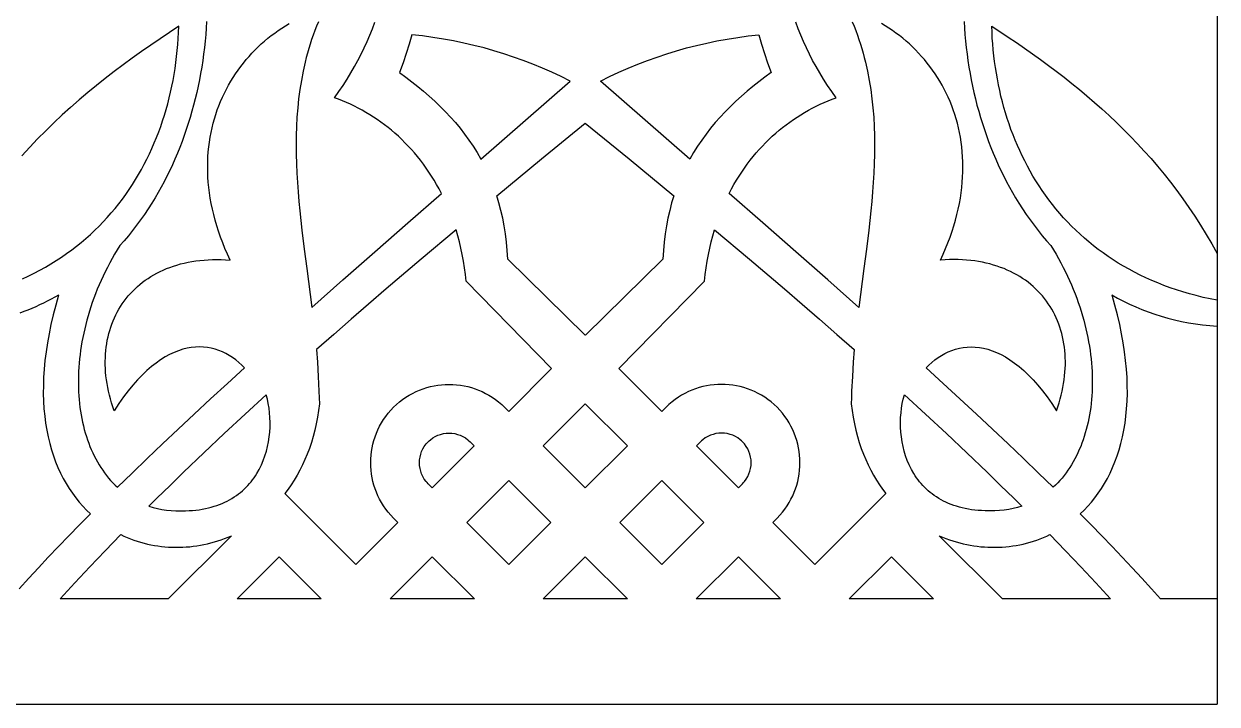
# Model space of a CAD drawing. Extents: x -53 to 63, y 97 to 137.
# Drawn here: x 32.19 to 63.41, y 96.79 to 114.6 of the extents above; entities that cross this region are included whole.
import ezdxf

# ---------------------------------------------------------------- set-up
doc = ezdxf.new("R2010")
doc.units = 0
doc.header["$MEASUREMENT"] = 0
doc.layers.get('0').update_dxf_attribs({"linetype": 'CONTINUOUS'})
doc.layers.add('LAYER_1', color=18, linetype='CONTINUOUS')

msp = doc.modelspace()

# ---------------------------------------------------------------- linework, layer by layer
msp.add_line((63.41, 136.793), (63.41, 96.793))
at = {"layer": 'LAYER_1'}
for points in [[(36.973, 114.658), (36.963, 114.486), (36.95, 114.315), (36.935, 114.144), (36.917, 113.973), (36.896, 113.803), (36.872, 113.634), (36.846, 113.465), (36.817, 113.297), (36.786, 113.13), (36.752, 112.964), (36.716, 112.799), (36.676, 112.634), (36.635, 112.471), (36.59, 112.309), (36.544, 112.148), (36.494, 111.988), (36.442, 111.829), (36.388, 111.672), (36.331, 111.516), (36.271, 111.361), (36.209, 111.208), (36.145, 111.056), (36.078, 110.906), (36.009, 110.758), (35.937, 110.611), (35.862, 110.466), (35.786, 110.323), (35.706, 110.182), (35.625, 110.043), (35.541, 109.905), (35.549, 109.914), (35.539, 109.901), (35.444, 109.753), (35.346, 109.608), (35.245, 109.465), (35.142, 109.325), (35.036, 109.187), (34.927, 109.053), (34.815, 108.921), (34.7, 108.792), (34.631, 108.679), (34.564, 108.566), (34.5, 108.452), (34.438, 108.338), (34.378, 108.224), (34.321, 108.109), (34.266, 107.995), (34.213, 107.88), (34.163, 107.765), (34.115, 107.649), (34.069, 107.534), (34.026, 107.419), (33.984, 107.304), (33.945, 107.189), (33.909, 107.074), (33.874, 106.959), (33.842, 106.844), (33.812, 106.73), (33.784, 106.616), (33.759, 106.502), (33.735, 106.389), (33.714, 106.276), (33.695, 106.163), (33.678, 106.051), (33.663, 105.94), (33.651, 105.829), (33.64, 105.719), (33.632, 105.609), (33.625, 105.5), (33.621, 105.392), (33.619, 105.285), (33.619, 105.178), (33.621, 105.073), (33.625, 104.968), (33.631, 104.864), (33.639, 104.762), (33.649, 104.66), (33.661, 104.559), (33.675, 104.46), (33.691, 104.362), (33.709, 104.265), (33.729, 104.169), (33.751, 104.075), (33.774, 103.982), (33.8, 103.89), (33.828, 103.8), (33.857, 103.711), (33.889, 103.624), (33.922, 103.538), (33.957, 103.454), (33.994, 103.372), (34.033, 103.291), (34.074, 103.212), (34.116, 103.134), (34.161, 103.059), (34.207, 102.985), (34.255, 102.914), (34.304, 102.844), (34.356, 102.776), (34.409, 102.711), (34.464, 102.647), (34.52, 102.585), (34.579, 102.526), (34.639, 102.469), (35.023, 102.842), (35.415, 103.22), (35.818, 103.603), (36.229, 103.99), (36.65, 104.383), (37.08, 104.781), (37.519, 105.184), (37.967, 105.593), (37.893, 105.668), (37.815, 105.738), (37.735, 105.804), (37.652, 105.864), (37.566, 105.919), (37.477, 105.969), (37.386, 106.013), (37.292, 106.051), (37.195, 106.083), (37.097, 106.108), (36.996, 106.127), (36.893, 106.138), (36.788, 106.142), (36.681, 106.138), (36.573, 106.127), (36.462, 106.107), (36.351, 106.079), (36.237, 106.042), (36.123, 105.997), (36.007, 105.942), (35.89, 105.878), (35.772, 105.804), (35.653, 105.72), (35.533, 105.626), (35.412, 105.521), (35.291, 105.406), (35.169, 105.279), (35.047, 105.142), (34.924, 104.993), (34.802, 104.832), (34.679, 104.659), (34.556, 104.473), (34.52, 104.576), (34.488, 104.679), (34.458, 104.781), (34.432, 104.883), (34.408, 104.984), (34.387, 105.084), (34.369, 105.184), (34.354, 105.283), (34.342, 105.381), (34.333, 105.479), (34.327, 105.576), (34.323, 105.671), (34.323, 105.766), (34.325, 105.86), (34.329, 105.954), (34.337, 106.046), (34.347, 106.136), (34.36, 106.226), (34.376, 106.315), (34.395, 106.402), (34.416, 106.489), (34.439, 106.573), (34.466, 106.657), (34.495, 106.739), (34.526, 106.82), (34.561, 106.899), (34.597, 106.977), (34.637, 107.054), (34.678, 107.128), (34.723, 107.201), (34.769, 107.273), (34.819, 107.342), (34.87, 107.41), (34.924, 107.477), (34.981, 107.541), (35.04, 107.603), (35.101, 107.664), (35.165, 107.722), (35.231, 107.779), (35.299, 107.833), (35.37, 107.886), (35.443, 107.936), (35.518, 107.984), (35.595, 108.03), (35.675, 108.073), (35.757, 108.115), (35.841, 108.154), (35.927, 108.19), (36.016, 108.224), (36.107, 108.256), (36.199, 108.285), (36.294, 108.312), (36.391, 108.336), (36.49, 108.357), (36.591, 108.376), (36.694, 108.391), (36.799, 108.405), (36.907, 108.415), (37.016, 108.422), (37.127, 108.427), (37.24, 108.428), (37.355, 108.427), (37.472, 108.423), (37.59, 108.415), (37.521, 108.567), (37.455, 108.719), (37.395, 108.869), (37.339, 109.018), (37.288, 109.167), (37.241, 109.314), (37.198, 109.46), (37.16, 109.605), (37.126, 109.749), (37.097, 109.892), (37.071, 110.034), (37.05, 110.174), (37.032, 110.313), (37.019, 110.451), (37.01, 110.587), (37.004, 110.723), (37.002, 110.856), (37.004, 110.989), (37.01, 111.12), (37.019, 111.249), (37.032, 111.377), (37.048, 111.503), (37.068, 111.628), (37.091, 111.751), (37.117, 111.873), (37.147, 111.993), (37.179, 112.111), (37.215, 112.228), (37.254, 112.342), (37.296, 112.455), (37.341, 112.566), (37.389, 112.676), (37.439, 112.783), (37.492, 112.888), (37.548, 112.992), (37.607, 113.093), (37.668, 113.193), (37.731, 113.29), (37.797, 113.385), (37.866, 113.479), (37.936, 113.57), (38.009, 113.659), (38.084, 113.745), (38.161, 113.83), (38.24, 113.912), (38.322, 113.992), (38.405, 114.07), (38.49, 114.145), (38.577, 114.218), (38.665, 114.288), (38.755, 114.356), (38.847, 114.422), (38.941, 114.485), (39.036, 114.545), (39.132, 114.603)], [(39.897, 114.653), (39.85, 114.536), (39.805, 114.419), (39.762, 114.301), (39.722, 114.184), (39.684, 114.066), (39.648, 113.948), (39.614, 113.83), (39.582, 113.712), (39.552, 113.593), (39.499, 113.356), (39.453, 113.117), (39.414, 112.878), (39.382, 112.638), (39.357, 112.397), (39.338, 112.156), (39.325, 111.913), (39.317, 111.67), (39.314, 111.427), (39.317, 111.182), (39.324, 110.937), (39.335, 110.691), (39.349, 110.444), (39.367, 110.197), (39.389, 109.948), (39.412, 109.7), (39.467, 109.2), (39.528, 108.697), (39.594, 108.192), (39.725, 107.173), (40.538, 107.895), (41.375, 108.633), (42.234, 109.387), (43.117, 110.158), (43.056, 110.275), (42.992, 110.39), (42.926, 110.502), (42.859, 110.611), (42.789, 110.719), (42.717, 110.823), (42.644, 110.925), (42.568, 111.025), (42.491, 111.122), (42.412, 111.217), (42.331, 111.309), (42.248, 111.399), (42.164, 111.486), (42.078, 111.571), (41.99, 111.653), (41.902, 111.733), (41.811, 111.81), (41.72, 111.884), (41.627, 111.956), (41.532, 112.026), (41.437, 112.093), (41.34, 112.157), (41.242, 112.219), (41.143, 112.279), (41.043, 112.335), (40.942, 112.39), (40.841, 112.441), (40.738, 112.49), (40.634, 112.537), (40.53, 112.581), (40.425, 112.622), (40.319, 112.661), (40.434, 112.823), (40.544, 112.985), (40.649, 113.148), (40.749, 113.312), (40.844, 113.476), (40.934, 113.641), (41.019, 113.806), (41.099, 113.972), (41.174, 114.138), (41.245, 114.304), (41.31, 114.47), (41.371, 114.637)], [(53.865, 114.653), (53.912, 114.536), (53.957, 114.419), (54, 114.301), (54.04, 114.184), (54.079, 114.066), (54.115, 113.948), (54.148, 113.83), (54.18, 113.712), (54.21, 113.593), (54.264, 113.356), (54.31, 113.117), (54.348, 112.878), (54.38, 112.638), (54.406, 112.397), (54.425, 112.156), (54.438, 111.913), (54.446, 111.67), (54.448, 111.427), (54.446, 111.182), (54.439, 110.937), (54.428, 110.691), (54.413, 110.444), (54.395, 110.197), (54.374, 109.948), (54.35, 109.7), (54.295, 109.2), (54.234, 108.697), (54.169, 108.192), (54.038, 107.173), (53.224, 107.895), (52.388, 108.633), (51.528, 109.387), (50.645, 110.158), (50.707, 110.275), (50.77, 110.39), (50.836, 110.502), (50.903, 110.611), (50.973, 110.719), (51.045, 110.823), (51.119, 110.925), (51.194, 111.025), (51.272, 111.122), (51.351, 111.217), (51.432, 111.309), (51.514, 111.399), (51.599, 111.486), (51.684, 111.571), (51.772, 111.653), (51.861, 111.733), (51.951, 111.81), (52.043, 111.884), (52.136, 111.956), (52.23, 112.026), (52.326, 112.093), (52.422, 112.157), (52.52, 112.219), (52.619, 112.279), (52.719, 112.335), (52.82, 112.39), (52.922, 112.441), (53.025, 112.49), (53.128, 112.537), (53.232, 112.581), (53.338, 112.622), (53.443, 112.661), (53.328, 112.823), (53.218, 112.985), (53.113, 113.148), (53.013, 113.312), (52.918, 113.476), (52.828, 113.641), (52.744, 113.806), (52.664, 113.972), (52.588, 114.138), (52.518, 114.304), (52.453, 114.47), (52.392, 114.637)], [(56.789, 114.658), (56.799, 114.486), (56.812, 114.315), (56.828, 114.144), (56.846, 113.973), (56.867, 113.803), (56.89, 113.634), (56.916, 113.465), (56.945, 113.297), (56.976, 113.13), (57.01, 112.964), (57.047, 112.799), (57.086, 112.634), (57.128, 112.471), (57.172, 112.309), (57.219, 112.148), (57.268, 111.988), (57.32, 111.829), (57.375, 111.672), (57.432, 111.516), (57.491, 111.361), (57.553, 111.208), (57.618, 111.056), (57.684, 110.906), (57.754, 110.758), (57.826, 110.611), (57.9, 110.466), (57.977, 110.323), (58.056, 110.182), (58.137, 110.043), (58.221, 109.905), (58.214, 109.914), (58.224, 109.901), (58.319, 109.753), (58.416, 109.608), (58.517, 109.465), (58.621, 109.325), (58.727, 109.187), (58.836, 109.053), (58.948, 108.921), (59.062, 108.792), (59.132, 108.679), (59.198, 108.566), (59.263, 108.452), (59.325, 108.338), (59.385, 108.224), (59.442, 108.109), (59.497, 107.995), (59.549, 107.88), (59.6, 107.765), (59.648, 107.649), (59.694, 107.534), (59.737, 107.419), (59.778, 107.304), (59.817, 107.189), (59.854, 107.074), (59.888, 106.959), (59.921, 106.844), (59.951, 106.73), (59.978, 106.616), (60.004, 106.502), (60.027, 106.389), (60.049, 106.276), (60.068, 106.163), (60.085, 106.051), (60.099, 105.94), (60.112, 105.829), (60.122, 105.719), (60.131, 105.609), (60.137, 105.5), (60.141, 105.392), (60.144, 105.285), (60.144, 105.178), (60.142, 105.073), (60.138, 104.968), (60.132, 104.864), (60.124, 104.762), (60.114, 104.66), (60.102, 104.559), (60.088, 104.46), (60.072, 104.362), (60.054, 104.265), (60.034, 104.169), (60.012, 104.075), (59.988, 103.982), (59.962, 103.89), (59.935, 103.8), (59.905, 103.711), (59.874, 103.624), (59.84, 103.538), (59.805, 103.454), (59.768, 103.372), (59.729, 103.291), (59.689, 103.212), (59.646, 103.134), (59.602, 103.059), (59.556, 102.985), (59.508, 102.914), (59.458, 102.844), (59.407, 102.776), (59.354, 102.711), (59.299, 102.647), (59.242, 102.585), (59.184, 102.526), (59.124, 102.469), (58.74, 102.842), (58.347, 103.22), (57.945, 103.603), (57.534, 103.99), (57.113, 104.383), (56.683, 104.781), (56.244, 105.184), (55.796, 105.593), (55.87, 105.668), (55.947, 105.738), (56.028, 105.804), (56.111, 105.864), (56.197, 105.919), (56.286, 105.969), (56.377, 106.013), (56.471, 106.051), (56.567, 106.083), (56.666, 106.108), (56.767, 106.127), (56.87, 106.138), (56.975, 106.142), (57.081, 106.138), (57.19, 106.127), (57.3, 106.107), (57.412, 106.079), (57.525, 106.042), (57.64, 105.997), (57.756, 105.942), (57.873, 105.878), (57.991, 105.804), (58.11, 105.72), (58.23, 105.626), (58.351, 105.521), (58.472, 105.406), (58.594, 105.279), (58.716, 105.142), (58.838, 104.993), (58.961, 104.832), (59.084, 104.659), (59.207, 104.473), (59.242, 104.576), (59.275, 104.679), (59.304, 104.781), (59.331, 104.883), (59.355, 104.984), (59.375, 105.084), (59.393, 105.184), (59.408, 105.283), (59.42, 105.381), (59.429, 105.479), (59.436, 105.576), (59.439, 105.671), (59.44, 105.766), (59.438, 105.86), (59.433, 105.954), (59.426, 106.046), (59.415, 106.136), (59.402, 106.226), (59.386, 106.315), (59.368, 106.402), (59.347, 106.489), (59.323, 106.573), (59.297, 106.657), (59.268, 106.739), (59.236, 106.82), (59.202, 106.899), (59.165, 106.977), (59.126, 107.054), (59.084, 107.128), (59.04, 107.201), (58.993, 107.273), (58.944, 107.342), (58.892, 107.41), (58.838, 107.477), (58.782, 107.541), (58.723, 107.603), (58.661, 107.664), (58.598, 107.722), (58.532, 107.779), (58.463, 107.833), (58.393, 107.886), (58.32, 107.936), (58.245, 107.984), (58.167, 108.03), (58.087, 108.073), (58.006, 108.115), (57.921, 108.154), (57.835, 108.19), (57.747, 108.224), (57.656, 108.256), (57.563, 108.285), (57.468, 108.312), (57.372, 108.336), (57.273, 108.357), (57.171, 108.376), (57.068, 108.391), (56.963, 108.405), (56.856, 108.415), (56.747, 108.422), (56.636, 108.427), (56.523, 108.428), (56.408, 108.427), (56.291, 108.423), (56.172, 108.415), (56.242, 108.567), (56.307, 108.719), (56.368, 108.869), (56.424, 109.018), (56.475, 109.167), (56.522, 109.314), (56.565, 109.46), (56.603, 109.605), (56.637, 109.749), (56.666, 109.892), (56.692, 110.034), (56.713, 110.174), (56.73, 110.313), (56.744, 110.451), (56.753, 110.587), (56.759, 110.723), (56.76, 110.856), (56.758, 110.989), (56.753, 111.12), (56.744, 111.249), (56.731, 111.377), (56.715, 111.503), (56.695, 111.628), (56.672, 111.751), (56.646, 111.873), (56.616, 111.993), (56.583, 112.111), (56.547, 112.228), (56.508, 112.342), (56.467, 112.455), (56.422, 112.566), (56.374, 112.676), (56.324, 112.783), (56.27, 112.888), (56.215, 112.992), (56.156, 113.093), (56.095, 113.193), (56.031, 113.29), (55.965, 113.385), (55.897, 113.479), (55.826, 113.57), (55.754, 113.659), (55.679, 113.745), (55.601, 113.83), (55.522, 113.912), (55.441, 113.992), (55.358, 114.07), (55.273, 114.145), (55.186, 114.218), (55.097, 114.288), (55.007, 114.356), (54.915, 114.422), (54.822, 114.485), (54.727, 114.545), (54.63, 114.603)], [(32.154, 107.922), (32.31, 107.994), (32.463, 108.07), (32.613, 108.149), (32.759, 108.23), (32.902, 108.315), (33.042, 108.402), (33.179, 108.492), (33.313, 108.584), (33.444, 108.679), (33.571, 108.777), (33.695, 108.878), (33.817, 108.98), (33.935, 109.086), (34.05, 109.193), (34.162, 109.303), (34.271, 109.416), (34.376, 109.53), (34.479, 109.647), (34.579, 109.766), (34.676, 109.887), (34.77, 110.009), (34.86, 110.134), (34.948, 110.261), (35.033, 110.39), (35.115, 110.52), (35.194, 110.652), (35.27, 110.786), (35.343, 110.922), (35.413, 111.059), (35.48, 111.198), (35.545, 111.338), (35.606, 111.479), (35.665, 111.622), (35.72, 111.767), (35.773, 111.912), (35.823, 112.059), (35.87, 112.207), (35.915, 112.356), (35.956, 112.507), (35.995, 112.658), (36.031, 112.81), (36.065, 112.963), (36.095, 113.117), (36.123, 113.272), (36.148, 113.428), (36.17, 113.584), (36.19, 113.741), (36.207, 113.898), (36.221, 114.056), (36.232, 114.215), (36.241, 114.374), (36.247, 114.533), (36, 114.371), (35.755, 114.207), (35.511, 114.041), (35.269, 113.872), (35.029, 113.701), (34.791, 113.527), (34.555, 113.349), (34.322, 113.169), (34.091, 112.985), (33.863, 112.797), (33.637, 112.606), (33.414, 112.41), (33.194, 112.211), (32.977, 112.006), (32.764, 111.797), (32.553, 111.583), (32.346, 111.365), (32.143, 111.14)], [(32.094, 107.036), (32.2, 107.075), (32.305, 107.116), (32.409, 107.158), (32.512, 107.202), (32.614, 107.248), (32.715, 107.296), (32.815, 107.345), (32.913, 107.396), (33.108, 107.503), (33.1, 107.495), (33.026, 107.235), (32.96, 106.979), (32.902, 106.729), (32.851, 106.485), (32.809, 106.245), (32.773, 106.011), (32.745, 105.782), (32.724, 105.559), (32.71, 105.341), (32.703, 105.128), (32.702, 104.92), (32.708, 104.718), (32.72, 104.521), (32.738, 104.329), (32.762, 104.142), (32.792, 103.961), (32.828, 103.785), (32.869, 103.614), (32.916, 103.448), (32.968, 103.288), (33.024, 103.133), (33.086, 102.983), (33.152, 102.838), (33.223, 102.699), (33.299, 102.564), (33.378, 102.436), (33.462, 102.312), (33.549, 102.193), (33.64, 102.08), (33.735, 101.972), (33.834, 101.869), (33.935, 101.771), (33.65, 101.483), (33.371, 101.198), (33.099, 100.916), (32.832, 100.637), (32.572, 100.36), (32.319, 100.086), (32.071, 99.814)], [(-53.042, 96.793), (-31.258, 96.793), (63.41, 96.793)]]:
    msp.add_lwpolyline(points, dxfattribs=at)
for points in [[(44.147, 111.057), (46.487, 113.093), (46.246, 113.214), (46.003, 113.328), (45.757, 113.437), (45.508, 113.54), (45.258, 113.637), (45.005, 113.728), (44.749, 113.813), (44.492, 113.892), (44.231, 113.965), (43.969, 114.032), (43.704, 114.093), (43.437, 114.148), (43.167, 114.198), (42.895, 114.241), (42.621, 114.279), (42.344, 114.31), (42.275, 114.065), (42.198, 113.819), (42.113, 113.572), (42.021, 113.324), (42.184, 113.205), (42.343, 113.083), (42.498, 112.96), (42.651, 112.833), (42.799, 112.704), (42.944, 112.572), (43.085, 112.436), (43.221, 112.298), (43.354, 112.156), (43.482, 112.011), (43.605, 111.862), (43.723, 111.709), (43.837, 111.552), (43.946, 111.391), (44.049, 111.227)], [(49.616, 111.057), (47.275, 113.093), (47.516, 113.214), (47.76, 113.328), (48.006, 113.437), (48.254, 113.54), (48.505, 113.637), (48.758, 113.728), (49.013, 113.813), (49.271, 113.892), (49.531, 113.965), (49.793, 114.032), (50.058, 114.093), (50.325, 114.148), (50.595, 114.198), (50.867, 114.241), (51.141, 114.279), (51.418, 114.31), (51.488, 114.065), (51.565, 113.819), (51.649, 113.572), (51.741, 113.324), (51.579, 113.205), (51.42, 113.083), (51.264, 112.96), (51.112, 112.833), (50.963, 112.704), (50.819, 112.572), (50.678, 112.436), (50.541, 112.298), (50.409, 112.156), (50.281, 112.011), (50.158, 111.862), (50.039, 111.709), (49.926, 111.552), (49.817, 111.391), (49.714, 111.227)], [(63.41, 108.589), (63.41, 107.361), (63.225, 107.398), (63.043, 107.439), (62.865, 107.483), (62.689, 107.531), (62.517, 107.581), (62.348, 107.635), (62.181, 107.692), (62.018, 107.752), (61.858, 107.815), (61.702, 107.881), (61.548, 107.95), (61.397, 108.022), (61.249, 108.096), (61.105, 108.174), (60.963, 108.254), (60.824, 108.337), (60.689, 108.422), (60.556, 108.51), (60.426, 108.601), (60.3, 108.694), (60.176, 108.79), (60.055, 108.888), (59.938, 108.988), (59.823, 109.091), (59.711, 109.196), (59.602, 109.303), (59.496, 109.412), (59.392, 109.524), (59.292, 109.637), (59.194, 109.753), (59.1, 109.87), (59.008, 109.989), (58.919, 110.111), (58.833, 110.234), (58.75, 110.359), (58.669, 110.485), (58.592, 110.613), (58.517, 110.743), (58.445, 110.875), (58.375, 111.008), (58.309, 111.142), (58.245, 111.278), (58.184, 111.415), (58.125, 111.554), (58.07, 111.694), (58.017, 111.835), (57.967, 111.977), (57.919, 112.121), (57.874, 112.266), (57.832, 112.411), (57.792, 112.558), (57.755, 112.705), (57.721, 112.854), (57.689, 113.003), (57.66, 113.154), (57.634, 113.304), (57.61, 113.456), (57.589, 113.608), (57.57, 113.761), (57.554, 113.915), (57.54, 114.069), (57.529, 114.223), (57.521, 114.378), (57.515, 114.533), (57.945, 114.249), (58.158, 114.105), (58.369, 113.959), (58.58, 113.811), (58.788, 113.661), (58.996, 113.508), (59.201, 113.354), (59.405, 113.197), (59.607, 113.037), (59.807, 112.874), (60.004, 112.709), (60.2, 112.541), (60.394, 112.369), (60.585, 112.194), (60.774, 112.016), (60.961, 111.835), (61.145, 111.649), (61.327, 111.46), (61.505, 111.267), (61.681, 111.069), (61.854, 110.868), (62.025, 110.662), (62.192, 110.451), (62.356, 110.236), (62.517, 110.016), (62.674, 109.791), (62.829, 109.562), (62.979, 109.326), (63.127, 109.086), (63.27, 108.84)], [(46.881, 106.455), (46.873, 106.447), (44.853, 108.438), (44.84, 108.664), (44.82, 108.885), (44.793, 109.1), (44.76, 109.31), (44.72, 109.514), (44.674, 109.713), (44.622, 109.908), (44.565, 110.097), (45.733, 111.062), (46.881, 112.001), (48.029, 111.062), (49.198, 110.097), (49.14, 109.908), (49.088, 109.713), (49.042, 109.514), (49.003, 109.31), (48.969, 109.1), (48.943, 108.885), (48.923, 108.664), (48.909, 108.438), (46.89, 106.447)], [(43.499, 109.209), (42.585, 108.438), (41.669, 107.658), (41.213, 107.264), (40.757, 106.868), (40.302, 106.471), (39.85, 106.071), (39.873, 105.745), (39.896, 105.364), (39.914, 104.982), (39.92, 104.808), (39.924, 104.654), (39.901, 104.475), (39.873, 104.299), (39.841, 104.128), (39.803, 103.961), (39.761, 103.799), (39.714, 103.641), (39.662, 103.487), (39.606, 103.338), (39.547, 103.193), (39.483, 103.052), (39.415, 102.916), (39.343, 102.785), (39.268, 102.658), (39.189, 102.535), (39.106, 102.416), (39.021, 102.302), (40.874, 100.449), (41.976, 101.549), (41.865, 101.66), (41.793, 101.736), (41.725, 101.815), (41.662, 101.897), (41.604, 101.981), (41.55, 102.067), (41.501, 102.156), (41.456, 102.246), (41.417, 102.338), (41.382, 102.431), (41.351, 102.526), (41.326, 102.622), (41.305, 102.718), (41.288, 102.816), (41.276, 102.914), (41.269, 103.012), (41.267, 103.111), (41.269, 103.21), (41.276, 103.308), (41.288, 103.406), (41.305, 103.504), (41.326, 103.6), (41.351, 103.696), (41.382, 103.791), (41.417, 103.884), (41.456, 103.976), (41.501, 104.067), (41.55, 104.155), (41.604, 104.241), (41.662, 104.325), (41.725, 104.407), (41.793, 104.486), (41.865, 104.563), (41.942, 104.635), (42.021, 104.703), (42.103, 104.766), (42.187, 104.825), (42.273, 104.878), (42.362, 104.927), (42.452, 104.972), (42.544, 105.012), (42.637, 105.047), (42.732, 105.077), (42.828, 105.103), (42.925, 105.124), (43.022, 105.14), (43.12, 105.152), (43.219, 105.159), (43.317, 105.161), (43.416, 105.159), (43.514, 105.152), (43.612, 105.14), (43.71, 105.124), (43.807, 105.103), (43.903, 105.077), (43.997, 105.047), (44.091, 105.012), (44.183, 104.972), (44.273, 104.927), (44.361, 104.878), (44.448, 104.825), (44.532, 104.766), (44.614, 104.703), (44.693, 104.635), (44.769, 104.563), (44.879, 104.453), (46, 105.575), (43.767, 107.859), (43.747, 108.038), (43.723, 108.215), (43.695, 108.389), (43.663, 108.559), (43.627, 108.726), (43.588, 108.891), (43.545, 109.051)], [(50.264, 109.209), (51.178, 108.438), (52.093, 107.658), (52.55, 107.264), (53.006, 106.868), (53.46, 106.471), (53.913, 106.071), (53.89, 105.745), (53.867, 105.364), (53.848, 104.982), (53.842, 104.808), (53.838, 104.654), (53.861, 104.475), (53.889, 104.299), (53.922, 104.128), (53.96, 103.961), (54.002, 103.799), (54.049, 103.641), (54.1, 103.487), (54.156, 103.338), (54.216, 103.193), (54.28, 103.052), (54.348, 102.916), (54.42, 102.785), (54.495, 102.658), (54.574, 102.535), (54.656, 102.416), (54.742, 102.302), (52.889, 100.449), (51.786, 101.549), (51.897, 101.66), (51.969, 101.736), (52.037, 101.815), (52.1, 101.897), (52.159, 101.981), (52.212, 102.067), (52.262, 102.156), (52.306, 102.246), (52.346, 102.338), (52.381, 102.431), (52.411, 102.526), (52.437, 102.622), (52.458, 102.718), (52.474, 102.816), (52.486, 102.914), (52.493, 103.012), (52.495, 103.111), (52.493, 103.21), (52.486, 103.308), (52.474, 103.406), (52.458, 103.504), (52.437, 103.6), (52.411, 103.696), (52.381, 103.791), (52.346, 103.884), (52.306, 103.976), (52.262, 104.067), (52.212, 104.155), (52.159, 104.241), (52.1, 104.325), (52.037, 104.407), (51.969, 104.486), (51.897, 104.563), (51.821, 104.635), (51.742, 104.703), (51.66, 104.766), (51.576, 104.825), (51.489, 104.878), (51.401, 104.927), (51.311, 104.972), (51.219, 105.012), (51.125, 105.047), (51.031, 105.077), (50.935, 105.103), (50.838, 105.124), (50.74, 105.14), (50.642, 105.152), (50.544, 105.159), (50.445, 105.161), (50.347, 105.159), (50.248, 105.152), (50.15, 105.14), (50.053, 105.124), (49.956, 105.103), (49.86, 105.077), (49.765, 105.047), (49.672, 105.012), (49.58, 104.972), (49.489, 104.927), (49.401, 104.878), (49.315, 104.825), (49.231, 104.766), (49.149, 104.703), (49.07, 104.635), (48.993, 104.563), (48.884, 104.453), (47.762, 105.575), (49.995, 107.859), (50.016, 108.038), (50.04, 108.215), (50.068, 108.389), (50.1, 108.559), (50.135, 108.726), (50.175, 108.891), (50.218, 109.051)], [(63.41, 106.686), (63.41, 99.546), (61.932, 99.546), (61.691, 99.814), (61.444, 100.086), (61.19, 100.36), (60.93, 100.637), (60.664, 100.916), (60.391, 101.198), (60.113, 101.483), (59.828, 101.771), (59.929, 101.869), (60.027, 101.972), (60.122, 102.08), (60.213, 102.193), (60.301, 102.312), (60.385, 102.436), (60.464, 102.564), (60.539, 102.699), (60.61, 102.838), (60.677, 102.983), (60.738, 103.133), (60.795, 103.288), (60.847, 103.448), (60.893, 103.614), (60.934, 103.785), (60.97, 103.961), (61, 104.142), (61.024, 104.329), (61.043, 104.521), (61.055, 104.718), (61.061, 104.92), (61.06, 105.128), (61.053, 105.341), (61.038, 105.559), (61.017, 105.782), (60.989, 106.011), (60.954, 106.245), (60.911, 106.485), (60.861, 106.729), (60.802, 106.979), (60.736, 107.235), (60.662, 107.495), (60.655, 107.503), (60.807, 107.418), (60.962, 107.337), (61.12, 107.261), (61.281, 107.189), (61.444, 107.121), (61.609, 107.058), (61.778, 106.999), (61.949, 106.945), (62.122, 106.895), (62.299, 106.85), (62.477, 106.811), (62.659, 106.776), (62.843, 106.745), (63.029, 106.72), (63.218, 106.701)], [(38.534, 104.889), (37.982, 104.384), (37.437, 103.878), (36.899, 103.371), (36.37, 102.863), (36.02, 102.517), (35.847, 102.348), (35.674, 102.184), (35.465, 101.977), (35.575, 101.943), (35.688, 101.914), (35.804, 101.89), (35.922, 101.872), (36.043, 101.859), (36.167, 101.852), (36.294, 101.85), (36.423, 101.854), (36.515, 101.857), (36.605, 101.863), (36.692, 101.871), (36.777, 101.882), (36.86, 101.895), (36.941, 101.911), (37.02, 101.928), (37.096, 101.948), (37.171, 101.97), (37.244, 101.994), (37.314, 102.02), (37.382, 102.048), (37.449, 102.077), (37.513, 102.109), (37.576, 102.143), (37.636, 102.178), (37.695, 102.215), (37.752, 102.254), (37.806, 102.294), (37.859, 102.336), (37.91, 102.379), (37.959, 102.423), (38.006, 102.47), (38.051, 102.517), (38.095, 102.566), (38.137, 102.615), (38.176, 102.667), (38.215, 102.719), (38.251, 102.772), (38.286, 102.826), (38.35, 102.937), (38.407, 103.052), (38.457, 103.17), (38.501, 103.29), (38.539, 103.412), (38.57, 103.536), (38.595, 103.661), (38.614, 103.788), (38.627, 103.914), (38.634, 104.04), (38.636, 104.166), (38.632, 104.292), (38.623, 104.415), (38.608, 104.537), (38.588, 104.657), (38.563, 104.775)], [(55.229, 104.889), (55.78, 104.384), (56.326, 103.878), (56.863, 103.371), (57.393, 102.863), (57.742, 102.517), (57.916, 102.348), (58.089, 102.184), (58.298, 101.977), (58.188, 101.943), (58.075, 101.914), (57.959, 101.89), (57.84, 101.872), (57.719, 101.859), (57.595, 101.852), (57.468, 101.85), (57.339, 101.854), (57.247, 101.857), (57.158, 101.863), (57.071, 101.871), (56.985, 101.882), (56.902, 101.895), (56.822, 101.911), (56.743, 101.928), (56.666, 101.948), (56.592, 101.97), (56.519, 101.994), (56.448, 102.02), (56.38, 102.048), (56.314, 102.077), (56.249, 102.109), (56.187, 102.143), (56.126, 102.178), (56.068, 102.215), (56.011, 102.254), (55.956, 102.294), (55.904, 102.336), (55.853, 102.379), (55.804, 102.423), (55.756, 102.47), (55.711, 102.517), (55.668, 102.566), (55.626, 102.615), (55.586, 102.667), (55.548, 102.719), (55.512, 102.772), (55.477, 102.826), (55.413, 102.937), (55.356, 103.052), (55.305, 103.17), (55.261, 103.29), (55.224, 103.412), (55.193, 103.536), (55.168, 103.661), (55.149, 103.788), (55.135, 103.914), (55.128, 104.04), (55.127, 104.166), (55.13, 104.292), (55.14, 104.415), (55.154, 104.537), (55.174, 104.657), (55.199, 104.775)], [(46.881, 102.45), (45.781, 103.551), (46.881, 104.651), (47.981, 103.551)], [(43.977, 103.551), (42.878, 102.452), (42.768, 102.562), (42.741, 102.59), (42.715, 102.62), (42.669, 102.683), (42.631, 102.749), (42.599, 102.818), (42.574, 102.889), (42.557, 102.962), (42.546, 103.036), (42.543, 103.111), (42.546, 103.186), (42.557, 103.26), (42.574, 103.333), (42.599, 103.404), (42.631, 103.473), (42.669, 103.539), (42.715, 103.602), (42.741, 103.632), (42.768, 103.661), (42.797, 103.688), (42.827, 103.714), (42.889, 103.759), (42.955, 103.798), (43.024, 103.83), (43.096, 103.854), (43.169, 103.872), (43.243, 103.882), (43.318, 103.886), (43.392, 103.882), (43.467, 103.872), (43.539, 103.854), (43.611, 103.83), (43.68, 103.798), (43.746, 103.759), (43.808, 103.714), (43.838, 103.688), (43.866, 103.661)], [(49.786, 103.551), (50.885, 102.452), (50.994, 102.562), (51.022, 102.59), (51.047, 102.62), (51.093, 102.683), (51.132, 102.749), (51.163, 102.818), (51.188, 102.889), (51.206, 102.962), (51.216, 103.036), (51.22, 103.111), (51.216, 103.186), (51.206, 103.26), (51.188, 103.333), (51.163, 103.404), (51.132, 103.473), (51.093, 103.539), (51.047, 103.602), (51.022, 103.632), (50.994, 103.661), (50.966, 103.688), (50.936, 103.714), (50.873, 103.759), (50.807, 103.798), (50.738, 103.83), (50.667, 103.854), (50.594, 103.872), (50.52, 103.882), (50.445, 103.886), (50.37, 103.882), (50.296, 103.872), (50.223, 103.854), (50.152, 103.83), (50.083, 103.798), (50.017, 103.759), (49.955, 103.714), (49.925, 103.688), (49.896, 103.661)], [(45.979, 101.548), (44.879, 102.649), (43.779, 101.548), (44.879, 100.448)], [(47.784, 101.548), (48.884, 102.649), (49.984, 101.548), (48.884, 100.448)], [(35.966, 99.546), (33.142, 99.546), (33.525, 99.965), (33.916, 100.386), (34.317, 100.808), (34.726, 101.231), (34.811, 101.191), (34.896, 101.154), (34.983, 101.12), (35.07, 101.088), (35.158, 101.058), (35.247, 101.031), (35.337, 101.006), (35.427, 100.984), (35.517, 100.965), (35.608, 100.947), (35.7, 100.933), (35.792, 100.921), (35.884, 100.911), (35.976, 100.904), (36.069, 100.899), (36.162, 100.897), (36.255, 100.898), (36.348, 100.901), (36.44, 100.906), (36.533, 100.914), (36.626, 100.924), (36.719, 100.937), (36.811, 100.952), (36.903, 100.97), (36.995, 100.99), (37.086, 101.013), (37.177, 101.038), (37.267, 101.066), (37.357, 101.096), (37.446, 101.129), (37.535, 101.164), (37.623, 101.201)], [(60.62, 99.546), (57.797, 99.546), (56.14, 101.201), (56.228, 101.164), (56.316, 101.129), (56.405, 101.096), (56.495, 101.066), (56.586, 101.038), (56.677, 101.013), (56.768, 100.99), (56.86, 100.97), (56.952, 100.952), (57.044, 100.937), (57.136, 100.924), (57.229, 100.914), (57.322, 100.906), (57.415, 100.901), (57.508, 100.898), (57.601, 100.897), (57.693, 100.899), (57.786, 100.904), (57.878, 100.911), (57.971, 100.921), (58.062, 100.933), (58.154, 100.947), (58.245, 100.965), (58.336, 100.984), (58.426, 101.006), (58.515, 101.031), (58.604, 101.058), (58.692, 101.088), (58.779, 101.12), (58.866, 101.154), (58.952, 101.191), (59.036, 101.231), (59.445, 100.808), (59.846, 100.386), (60.238, 99.965)], [(39.974, 99.546), (37.773, 99.546), (38.874, 100.649)], [(43.978, 99.546), (41.777, 99.546), (42.878, 100.646)], [(47.981, 99.546), (45.781, 99.546), (46.881, 100.646)], [(51.985, 99.546), (49.785, 99.546), (50.885, 100.646)], [(55.989, 99.546), (53.788, 99.546), (54.889, 100.649)]]:
    msp.add_lwpolyline(points, close=True, dxfattribs=at)

doc.saveas('drawing.dxf')
